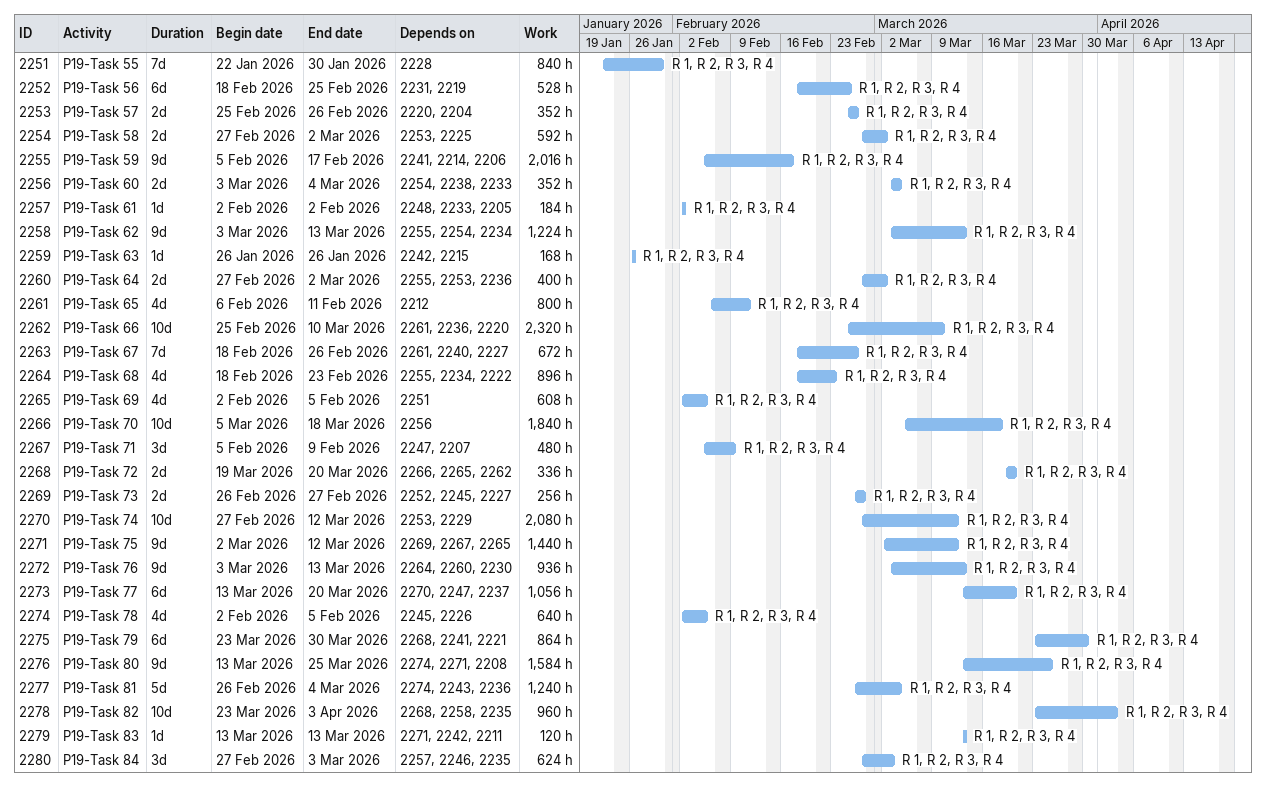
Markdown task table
| ID | Task | Duration | Start | Finish | Predecessors | Resources | Work (h) |
|---|---|---|---|---|---|---|---|
| 2251 | P19-Task 55 | 7d | 2026-01-22 | 2026-01-30 | 2228 | R 1, R 2, R 3, R 4 | 840 |
| 2252 | P19-Task 56 | 6d | 2026-02-18 | 2026-02-25 | 2231, 2219 | R 1, R 2, R 3, R 4 | 528 |
| 2253 | P19-Task 57 | 2d | 2026-02-25 | 2026-02-26 | 2220, 2204 | R 1, R 2, R 3, R 4 | 352 |
| 2254 | P19-Task 58 | 2d | 2026-02-27 | 2026-03-02 | 2253, 2225 | R 1, R 2, R 3, R 4 | 592 |
| 2255 | P19-Task 59 | 9d | 2026-02-05 | 2026-02-17 | 2241, 2214, 2206 | R 1, R 2, R 3, R 4 | 2016 |
| 2256 | P19-Task 60 | 2d | 2026-03-03 | 2026-03-04 | 2254, 2238, 2233 | R 1, R 2, R 3, R 4 | 352 |
| 2257 | P19-Task 61 | 1d | 2026-02-02 | 2026-02-02 | 2248, 2233, 2205 | R 1, R 2, R 3, R 4 | 184 |
| 2258 | P19-Task 62 | 9d | 2026-03-03 | 2026-03-13 | 2255, 2254, 2234 | R 1, R 2, R 3, R 4 | 1224 |
| 2259 | P19-Task 63 | 1d | 2026-01-26 | 2026-01-26 | 2242, 2215 | R 1, R 2, R 3, R 4 | 168 |
| 2260 | P19-Task 64 | 2d | 2026-02-27 | 2026-03-02 | 2255, 2253, 2236 | R 1, R 2, R 3, R 4 | 400 |
| 2261 | P19-Task 65 | 4d | 2026-02-06 | 2026-02-11 | 2212 | R 1, R 2, R 3, R 4 | 800 |
| 2262 | P19-Task 66 | 10d | 2026-02-25 | 2026-03-10 | 2261, 2236, 2220 | R 1, R 2, R 3, R 4 | 2320 |
| 2263 | P19-Task 67 | 7d | 2026-02-18 | 2026-02-26 | 2261, 2240, 2227 | R 1, R 2, R 3, R 4 | 672 |
| 2264 | P19-Task 68 | 4d | 2026-02-18 | 2026-02-23 | 2255, 2234, 2222 | R 1, R 2, R 3, R 4 | 896 |
| 2265 | P19-Task 69 | 4d | 2026-02-02 | 2026-02-05 | 2251 | R 1, R 2, R 3, R 4 | 608 |
| 2266 | P19-Task 70 | 10d | 2026-03-05 | 2026-03-18 | 2256 | R 1, R 2, R 3, R 4 | 1840 |
| 2267 | P19-Task 71 | 3d | 2026-02-05 | 2026-02-09 | 2247, 2207 | R 1, R 2, R 3, R 4 | 480 |
| 2268 | P19-Task 72 | 2d | 2026-03-19 | 2026-03-20 | 2266, 2265, 2262 | R 1, R 2, R 3, R 4 | 336 |
| 2269 | P19-Task 73 | 2d | 2026-02-26 | 2026-02-27 | 2252, 2245, 2227 | R 1, R 2, R 3, R 4 | 256 |
| 2270 | P19-Task 74 | 10d | 2026-02-27 | 2026-03-12 | 2253, 2229 | R 1, R 2, R 3, R 4 | 2080 |
| 2271 | P19-Task 75 | 9d | 2026-03-02 | 2026-03-12 | 2269, 2267, 2265 | R 1, R 2, R 3, R 4 | 1440 |
| 2272 | P19-Task 76 | 9d | 2026-03-03 | 2026-03-13 | 2264, 2260, 2230 | R 1, R 2, R 3, R 4 | 936 |
| 2273 | P19-Task 77 | 6d | 2026-03-13 | 2026-03-20 | 2270, 2247, 2237 | R 1, R 2, R 3, R 4 | 1056 |
| 2274 | P19-Task 78 | 4d | 2026-02-02 | 2026-02-05 | 2245, 2226 | R 1, R 2, R 3, R 4 | 640 |
| 2275 | P19-Task 79 | 6d | 2026-03-23 | 2026-03-30 | 2268, 2241, 2221 | R 1, R 2, R 3, R 4 | 864 |
| 2276 | P19-Task 80 | 9d | 2026-03-13 | 2026-03-25 | 2274, 2271, 2208 | R 1, R 2, R 3, R 4 | 1584 |
| 2277 | P19-Task 81 | 5d | 2026-02-26 | 2026-03-04 | 2274, 2243, 2236 | R 1, R 2, R 3, R 4 | 1240 |
| 2278 | P19-Task 82 | 10d | 2026-03-23 | 2026-04-03 | 2268, 2258, 2235 | R 1, R 2, R 3, R 4 | 960 |
| 2279 | P19-Task 83 | 1d | 2026-03-13 | 2026-03-13 | 2271, 2242, 2211 | R 1, R 2, R 3, R 4 | 120 |
| 2280 | P19-Task 84 | 3d | 2026-02-27 | 2026-03-03 | 2257, 2246, 2235 | R 1, R 2, R 3, R 4 | 624 |
